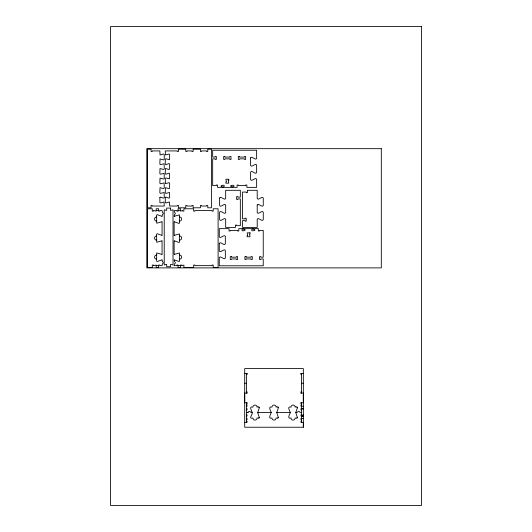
<?xml version="1.0" encoding="UTF-8"?>
<svg xmlns="http://www.w3.org/2000/svg" width="532" height="532" viewBox="0 0 532 532"><rect width="100%" height="100%" fill="white"/><g stroke="black" fill="none" stroke-linecap="round" stroke-linejoin="round"><path stroke-width="0.8" d="M303.333 427.236L303.333 368.603L244.7 368.603L244.7 427.236L303.333 427.236L303.333 422.348L300.986 422.395L300.986 421.178L301.571 421.178M303.333 401.58L303.333 394.252M246.462 412.573L248.238 412.227A1.17 1.17 0 0 1 250.459 412.187C255.925 411.535 246.695 419.502 252.919 418.046A2.055 2.055 0 0 0 254.974 420.1A2.055 2.055 0 0 0 257.023 418.046L258.898 418.039L259.35 417.6L257.694 412.573L259.37 407.692M257.694 412.573L271.293 412.573C270.821 413.903 267.523 419.442 271.965 418.046A2.055 2.055 0 0 0 274.013 420.1A2.055 2.055 0 0 0 276.068 418.046L277.937 418.039L278.396 417.6L276.74 412.573L278.416 407.692M276.74 412.573L290.339 412.573C289.933 413.816 286.529 419.462 291.011 418.046A2.055 2.055 0 0 0 293.059 420.1A2.055 2.055 0 0 0 295.114 418.046L296.976 418.039L297.441 417.6L295.785 412.573L297.461 407.692M259.37 417.46L258.785 418.046M278.416 417.46L277.83 418.046M297.461 417.46L296.869 418.046M248.105 412.406L247.739 412.573M174.297 216.298L179.47 214.862L179.59 222.961L179.065 223.433L174.297 221.784M161.894 221.784L156.721 223.221L156.601 215.121L157.173 214.642L161.894 216.298M174.297 235.337L179.47 233.907L179.59 242L179.065 242.479L174.297 240.83M161.894 240.83L156.721 242.266L156.601 234.166L157.173 233.688L161.894 235.337M174.297 254.382L179.47 252.946L179.59 261.046L179.065 261.525L174.297 259.875M161.894 259.875L157.173 261.525L156.601 261.046L156.721 252.946L161.894 254.382M156.195 210.532L158.642 210.532M178.034 210.532L180.481 210.532M156.195 265.641L158.642 265.641M178.034 265.641L180.481 265.641M244.7 373.491L247.048 373.491M300.986 373.491L303.333 373.491M246.462 374.661L247.048 374.661L247.048 373.225M301.571 374.661L300.986 374.661L300.986 373.225M244.7 383.259L246.462 383.259M301.571 383.259L303.333 383.259M246.462 391.858L247.048 391.858L247.048 393.035L244.7 393.035L244.7 402.804L247.048 402.757M301.571 391.858L300.986 391.858L300.986 393.035L303.333 393.035M247.048 393.082L246.462 393.082L246.462 373.444M300.986 393.082L301.571 393.082L301.571 373.444M300.986 402.757L303.333 402.804M246.462 403.974L247.048 403.974L247.048 402.804M301.571 403.974L300.986 403.974L300.986 402.804M246.462 405.052L247.048 405.052L247.048 406.222L246.462 406.222M301.571 405.052L300.986 405.052L300.986 406.222L303.333 406.222M258.785 407.106C260.481 408.27 257.854 405.943 257.023 407.106A2.055 2.055 0 0 0 254.974 405.052A2.055 2.055 0 0 0 252.919 407.106C248.597 405.83 251.583 410.79 252.248 412.533M277.83 407.106C279.5 408.237 276.933 405.996 276.068 407.106A2.055 2.055 0 0 0 274.013 405.052A2.055 2.055 0 0 0 271.965 407.106C267.643 405.83 270.628 410.79 271.293 412.533M296.869 407.106C298.572 408.243 295.892 405.963 295.114 407.106A2.055 2.055 0 0 0 293.059 405.052A2.055 2.055 0 0 0 291.011 407.106C286.682 405.83 289.667 410.79 290.339 412.533M246.462 408.669L247.048 408.669L247.048 409.839L246.462 409.839M303.333 408.669L300.986 408.669L300.986 409.839L301.571 409.839M301.571 408.909L303.333 408.909M295.785 412.573L297.574 412.187A1.17 1.17 0 0 1 299.782 412.187L301.571 412.573M246.462 414.82L247.048 414.82L247.048 415.997L246.462 415.997M301.571 414.82L300.986 414.82L300.986 415.997L303.333 415.997M301.571 415.066L303.333 415.066M301.571 416.237L303.333 416.237M246.462 418.438L247.048 418.438L247.048 419.608L246.462 419.608M303.333 418.438L300.986 418.438L300.986 419.608L301.571 419.608M246.462 421.178L247.048 421.178L247.048 422.348L244.7 422.348M301.571 402.757L301.571 422.395M246.462 402.757L246.462 422.395M174.13 216.318L174.516 214.529A1.17 1.17 0 0 0 174.516 212.321L174.13 210.532L176.863 210.532L176.863 211.118L178.034 211.118L178.034 208.77L180.481 208.77L180.481 211.118L182.729 210.532L182.729 211.118L183.899 211.118L183.899 208.77L193.668 208.77L193.668 211.118L194.845 211.118L194.845 210.532L212.042 210.532L212.042 211.118L213.212 211.118L213.212 208.77L218.1 208.77L218.1 267.397L213.212 267.397L213.212 265.056L212.042 265.056L212.042 265.641L194.845 265.641L194.845 265.056L193.668 265.056L193.668 267.397L183.899 267.397L183.899 265.056L181.651 265.641L181.651 265.056L180.481 265.056L180.481 267.397L178.034 267.397L178.034 265.056L176.863 265.056L176.863 265.641L174.13 265.641L174.516 263.852A1.17 1.17 0 0 0 174.516 261.638L174.13 259.849M174.13 221.764L174.13 235.363M174.13 240.803L174.13 254.409M162.06 216.318L162.453 214.529A1.17 1.17 0 0 0 162.453 212.321L162.06 210.532L159.813 210.532L159.813 211.118L158.642 211.118L158.642 208.77L156.195 208.77L156.195 211.118L153.462 210.532L153.462 211.118L152.292 211.118L152.292 208.77L147.404 208.77L147.404 267.397L152.292 267.397L152.292 265.056L153.462 265.056L153.462 265.641L156.195 265.056L156.195 267.397L158.642 267.397L158.642 265.056L159.813 265.056L159.813 265.641L162.06 265.641L162.453 263.852A1.17 1.17 0 0 0 162.453 261.638L162.06 259.849M162.06 221.764L162.06 235.363M162.06 240.803L162.06 254.409M179.597 216.99A2.055 2.055 0 0 1 181.651 219.038A2.055 2.055 0 0 1 179.597 221.093M179.597 255.074A2.055 2.055 0 0 1 181.651 257.129A2.055 2.055 0 0 1 179.597 259.184M179.597 236.035A2.055 2.055 0 0 1 181.651 238.083A2.055 2.055 0 0 1 179.597 240.138M156.588 221.093A2.055 2.055 0 0 1 154.539 219.038A2.055 2.055 0 0 1 156.588 216.99M156.588 240.138A2.055 2.055 0 0 1 154.539 238.083A2.055 2.055 0 0 1 156.588 236.035M156.588 259.184A2.055 2.055 0 0 1 154.539 257.129A2.055 2.055 0 0 1 156.588 255.074M159.853 197.658L159.913 202.659L160.544 202.971L164.036 201.974L164.268 206.037L152.238 206.037L152.238 205.452L151.068 205.452L151.068 207.793L147.404 207.793L147.404 149.166L151.068 149.166L151.068 151.514L152.238 151.514L152.238 150.922L159.853 150.922L160.059 154.965L163.617 153.981L164.255 154.433L164.208 159.567L163.617 159.886L160.012 158.948L159.853 164.089L160.471 164.674L164.109 163.736L164.262 168.977L163.617 169.462L159.992 168.551L159.853 173.665L160.471 174.25L164.109 173.312L164.262 178.553L163.617 179.038L160.012 178.1L159.853 183.241L160.471 183.826L164.109 182.888L164.268 188.095L163.617 188.614L160.012 187.676L159.853 192.817L160.471 193.402L164.109 192.464L164.268 197.671L163.617 198.19L160.438 197.066L159.853 197.658M165.246 197.658L165.312 202.659L165.937 202.971L169.429 201.974L169.668 206.037L177.276 206.037L177.276 205.452L178.453 205.452L178.453 207.793L185.781 207.793L185.781 205.452L186.951 205.452L186.951 206.037L191.932 206.037L191.932 205.452L193.109 205.452L193.109 207.793L200.438 207.793L200.438 205.452L201.608 205.452L201.608 206.037L206.589 206.037L206.589 205.452L207.766 205.452L207.766 207.793L211.43 207.793L211.43 149.166L207.766 149.166L207.766 151.514L206.589 151.514L206.589 150.922L201.608 150.922L201.608 151.514L200.438 151.514L200.438 149.166L193.109 149.166L193.109 151.514L191.932 151.514L191.932 150.922L186.951 150.922L186.951 151.514L185.781 151.514L185.781 149.166L178.453 149.166L178.453 151.514L177.276 151.514L177.276 150.922L165.246 150.922L165.459 154.965L169.01 153.981L169.668 154.566L169.482 159.733L165.937 158.775L165.312 159.088L165.246 164.089L165.838 164.681L168.977 163.563L169.661 164.075L169.602 169.143L169.01 169.462L165.432 168.498L165.246 173.665L165.838 174.257L168.977 173.139L169.655 173.618L169.509 178.858L165.871 177.921L165.246 178.473L165.412 183.646L169.01 182.709L169.622 183.061L169.648 188.162L169.01 188.614L165.412 187.676L165.246 192.817L165.871 193.402L169.509 192.464L169.661 197.671L169.01 198.19L165.838 197.066L165.246 197.658M221.046 186.014C224.657 189.419 226.034 182.902 221.046 186.014M230.815 186.014C231.054 187.198 233.269 186.845 234.067 186.293C234.379 184.937 231.141 184.943 230.815 186.014M245.099 229.97C240.75 233.202 240.856 226.758 245.099 229.97M254.868 229.97C250.007 233.222 251.164 226.539 254.868 230.004M219.623 197.931L219.616 205.605C220.507 208.158 224.79 202.506 225.674 205.066L225.674 212.687C224.823 215.241 220.62 209.655 219.623 212.095L219.616 219.769C220.507 222.329 224.777 216.684 225.674 219.231L225.674 227.43L235.45 227.43L235.45 225.089L236.62 225.089L236.62 225.674L240.331 225.674L240.331 198.902L237.844 198.902L237.844 199.487L236.667 199.487L236.667 196.554L237.844 196.554L237.844 197.139L240.331 197.139L240.331 190.303L225.674 190.303L225.674 198.522C224.77 201.049 220.674 195.503 219.623 197.931M219.27 243.343L219.27 251.018C220.162 253.578 224.438 247.919 225.329 250.479L225.329 258.1C224.477 260.673 220.168 255.001 219.27 257.561L219.27 265.781L263.24 265.781L263.24 258.938L260.753 258.938L260.753 259.523L259.576 259.523L259.576 256.597L260.753 256.597L260.753 257.182L263.24 257.182L263.24 230.409L259.53 230.409L259.53 230.994L258.359 230.994L258.359 228.647L238.815 228.647L238.815 230.994L237.638 230.994L237.638 230.409L230.216 230.409L230.216 230.994L229.039 230.994L229.039 228.647L219.27 228.647L219.27 236.846C220.162 239.407 224.438 233.754 225.329 236.308L225.329 243.935C224.451 246.456 220.434 240.989 219.284 243.29M250.585 157.864L250.579 165.538C251.47 168.099 255.752 162.44 256.637 165L256.637 172.621C255.686 175.148 251.656 169.615 250.585 172.036L250.579 179.71C251.47 182.263 255.752 176.611 256.637 179.171L256.637 187.37L246.868 187.37L246.868 185.023L245.698 185.023L245.698 185.608L238.27 185.608L238.27 185.023L237.099 185.023L237.099 187.37L217.555 187.37L217.555 185.023L216.384 185.023L216.384 185.608L212.667 185.608L212.667 158.835L215.161 158.835L215.161 159.42L216.331 159.42L216.331 156.494L215.161 156.494L215.161 157.08L212.667 157.08L212.667 150.237L256.637 150.237L256.637 158.456C255.746 160.996 251.603 155.43 250.585 157.864M257.209 204.993L257.209 212.667C258.093 215.227 262.376 209.575 263.267 212.135L263.267 219.756C262.396 222.316 258.08 216.657 257.209 219.211L257.209 227.43L242.552 227.43L242.552 220.594L245.039 220.594L245.039 221.179L246.216 221.179L246.216 218.246L245.039 218.246L245.039 218.832L242.552 218.832L242.552 192.059L246.263 192.059L246.263 192.644L247.433 192.644L247.433 190.303L257.209 190.303L257.209 198.509C258.113 201.056 262.376 195.41 263.267 197.964L263.267 205.585C262.382 208.132 258.233 202.566 257.209 204.993M421.53 26.6L110.47 26.6L110.47 505.4L421.53 505.4L421.53 26.6M381.304 148.674L146.792 148.674L146.792 267.889L381.304 267.889L381.304 148.674M224.837 156.494L223.659 156.494L223.659 159.42L224.837 159.42L224.837 158.835L229.817 158.835L229.817 159.42L230.988 159.42L230.988 156.494L229.817 156.494L229.817 157.08L224.837 157.08L224.837 156.494M239.493 156.494L238.316 156.494L238.316 159.42L239.493 159.42L239.493 158.835L244.474 158.835L244.474 159.42L245.644 159.42L245.644 156.494L244.474 156.494L244.474 157.08L239.493 157.08L239.493 156.494M228.793 179.257L225.861 179.257L226.446 181.997L225.861 181.997L225.861 183.168L228.793 183.168L228.208 180.434L228.793 180.434L228.793 179.257M170.586 208.078L166.676 208.078L166.676 210.426L164.228 209.841L164.228 264.949L166.676 264.364L166.676 266.705L170.586 266.705L170.586 264.364L173.026 264.949L173.026 209.841L170.586 210.426L170.586 208.078M250.053 232.85L247.121 232.85L247.706 235.583L247.121 235.583L247.121 236.76L250.053 236.76L249.461 234.02L250.053 234.02L250.053 232.85M231.433 256.597L230.263 256.597L230.263 259.523L231.433 259.523L231.433 258.938L236.421 258.938L236.421 259.523L237.591 259.523L237.591 256.597L236.421 256.597L236.421 257.182L231.433 257.182L231.433 256.597M246.09 256.597L244.92 256.597L244.92 259.523L246.09 259.523L246.09 258.938L251.077 258.938L251.077 259.523L252.248 259.523L252.248 256.597L251.077 256.597L251.077 257.182L246.09 257.182L246.09 256.597"/></g></svg>
